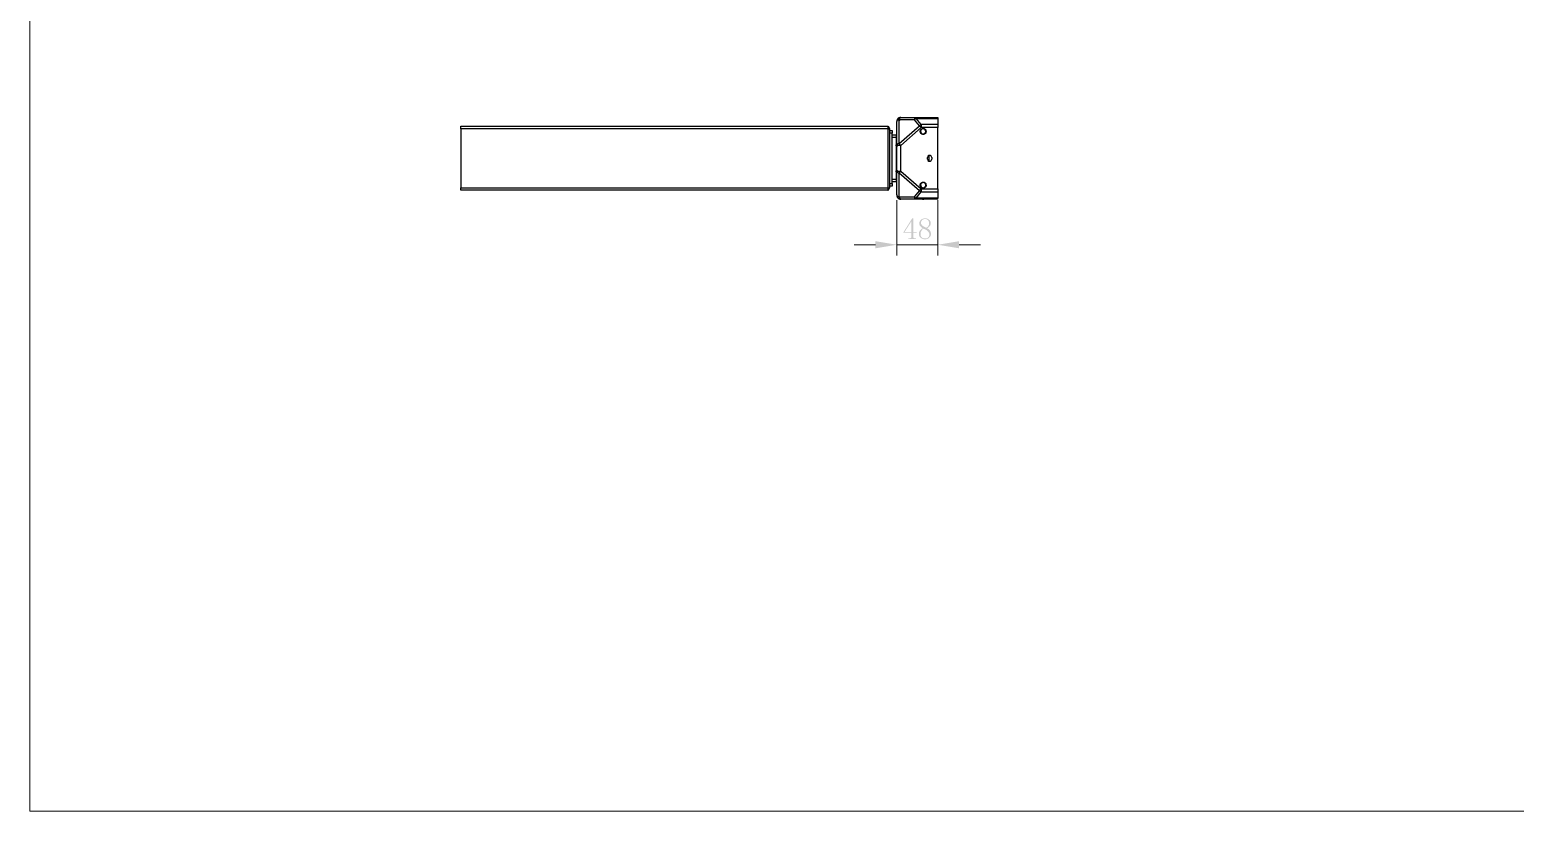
# Model space of a CAD drawing. Header units: millimetres. Extents: x 6 to 210, y 0 to 145.
# Drawn here: x 5.9 to 138.8, y 0.1 to 70 of the extents above; entities that cross this region are included whole.
import ezdxf

# ---------------------------------------------------------------- set-up
doc = ezdxf.new("R2010")
doc.units = ezdxf.units.MM

msp = doc.modelspace()

# ---------------------------------------------------------------- hatches: boundary and pattern name
h = msp.add_hatch(color=7)
edge = h.paths.add_edge_path(flags=0)
edge.add_spline(control_points=[(83.699936, 61.846455), (83.632092, 61.829835), (83.562985, 61.871745), (83.546364, 61.939589), (83.529744, 62.007432), (83.571654, 62.07654), (83.639498, 62.09316), (83.639498, 62.09316), (83.657066, 62.097464), (83.657066, 62.097464), (83.72491, 62.114084), (83.794017, 62.072174), (83.810637, 62.00433), (83.827258, 61.936486), (83.785348, 61.867379), (83.717504, 61.850759), (83.717504, 61.850759), (83.699936, 61.846455), (83.699936, 61.846455)], knot_values=[0, 0, 0, 0, 1, 1, 1, 2, 2, 2, 3, 3, 3, 4, 4, 4, 5, 5, 5, 6, 6, 6, 6], degree=3, periodic=1)
h = msp.add_hatch(color=7)
edge = h.paths.add_edge_path(flags=0)
edge.add_spline(control_points=[(83.584075, 59.662638), (83.578971, 59.592975), (83.517797, 59.540154), (83.448134, 59.545258), (83.378471, 59.550363), (83.32565, 59.611537), (83.330755, 59.6812), (83.330755, 59.6812), (83.331954, 59.697569), (83.331954, 59.697569), (83.337059, 59.767232), (83.398232, 59.820053), (83.467896, 59.814948), (83.537559, 59.809844), (83.590379, 59.74867), (83.585275, 59.679007), (83.585275, 59.679007), (83.584075, 59.662638), (83.584075, 59.662638)], knot_values=[0, 0, 0, 0, 1, 1, 1, 2, 2, 2, 3, 3, 3, 4, 4, 4, 5, 5, 5, 6, 6, 6, 6], degree=3, periodic=1)
h = msp.add_hatch(color=7)
edge = h.paths.add_edge_path(flags=0)
edge.add_spline(control_points=[(83.457415, 59.544919), (83.387565, 59.544919), (83.330415, 59.602069), (83.330415, 59.671919), (83.330415, 59.741769), (83.387565, 59.798919), (83.457415, 59.798919), (83.457415, 59.798919), (83.459002, 59.798919), (83.459002, 59.798919), (83.528852, 59.798919), (83.586002, 59.741769), (83.586002, 59.671919), (83.586002, 59.602069), (83.528852, 59.544919), (83.459002, 59.544919), (83.459002, 59.544919), (83.457415, 59.544919), (83.457415, 59.544919)], knot_values=[0, 0, 0, 0, 1, 1, 1, 2, 2, 2, 3, 3, 3, 4, 4, 4, 5, 5, 5, 6, 6, 6, 6], degree=3, periodic=1)
h = msp.add_hatch(color=7)
edge = h.paths.add_edge_path(flags=0)
edge.add_spline(control_points=[(83.586214, 59.671919), (83.586214, 59.602069), (83.529064, 59.544919), (83.459214, 59.544919), (83.389364, 59.544919), (83.332214, 59.602069), (83.332214, 59.671919), (83.332214, 59.671919), (83.332214, 59.688288), (83.332214, 59.688288), (83.332214, 59.758138), (83.389364, 59.815288), (83.459214, 59.815288), (83.529064, 59.815288), (83.586214, 59.758138), (83.586214, 59.688288), (83.586214, 59.688288), (83.586214, 59.671919), (83.586214, 59.671919)], knot_values=[0, 0, 0, 0, 1, 1, 1, 2, 2, 2, 3, 3, 3, 4, 4, 4, 5, 5, 5, 6, 6, 6, 6], degree=3, periodic=1)
h = msp.add_hatch(color=7)
edge = h.paths.add_edge_path(flags=0)
edge.add_spline(control_points=[(83.584068, 57.333534), (83.578908, 57.263874), (83.517692, 57.211102), (83.448033, 57.216262), (83.378374, 57.221422), (83.325602, 57.282638), (83.330762, 57.352297), (83.330762, 57.352297), (83.331961, 57.36849), (83.331961, 57.36849), (83.337121, 57.438149), (83.398337, 57.490921), (83.467996, 57.485761), (83.537655, 57.480601), (83.590427, 57.419385), (83.585267, 57.349726), (83.585267, 57.349726), (83.584068, 57.333534), (83.584068, 57.333534)], knot_values=[0, 0, 0, 0, 1, 1, 1, 2, 2, 2, 3, 3, 3, 4, 4, 4, 5, 5, 5, 6, 6, 6, 6], degree=3, periodic=1)
h = msp.add_hatch(color=7)
edge = h.paths.add_edge_path(flags=0)
edge.add_spline(control_points=[(83.457415, 57.232108), (83.387565, 57.232108), (83.330415, 57.289258), (83.330415, 57.359108), (83.330415, 57.428958), (83.387565, 57.486108), (83.457415, 57.486108), (83.457415, 57.486108), (83.459002, 57.486108), (83.459002, 57.486108), (83.528852, 57.486108), (83.586002, 57.428958), (83.586002, 57.359108), (83.586002, 57.289258), (83.528852, 57.232108), (83.459002, 57.232108), (83.459002, 57.232108), (83.457415, 57.232108), (83.457415, 57.232108)], knot_values=[0, 0, 0, 0, 1, 1, 1, 2, 2, 2, 3, 3, 3, 4, 4, 4, 5, 5, 5, 6, 6, 6, 6], degree=3, periodic=1)
h = msp.add_hatch(color=7)
edge = h.paths.add_edge_path(flags=0)
edge.add_spline(control_points=[(83.586214, 57.342915), (83.586214, 57.273065), (83.529064, 57.215915), (83.459214, 57.215915), (83.389364, 57.215915), (83.332214, 57.273065), (83.332214, 57.342915), (83.332214, 57.342915), (83.332214, 57.359108), (83.332214, 57.359108), (83.332214, 57.428958), (83.389364, 57.486108), (83.459214, 57.486108), (83.529064, 57.486108), (83.586214, 57.428958), (83.586214, 57.359108), (83.586214, 57.359108), (83.586214, 57.342915), (83.586214, 57.342915)], knot_values=[0, 0, 0, 0, 1, 1, 1, 2, 2, 2, 3, 3, 3, 4, 4, 4, 5, 5, 5, 6, 6, 6, 6], degree=3, periodic=1)
h = msp.add_hatch(color=7)
edge = h.paths.add_edge_path(flags=0)
edge.add_spline(control_points=[(84.059995, 51.84819), (84.059995, 51.84819), (84.770912, 51.84819), (84.770912, 51.84819), (84.770912, 51.84819), (84.770912, 51.498199), (84.770912, 51.498199), (84.770912, 51.498199), (84.770912, 51.461087), (84.770912, 51.461087), (84.770912, 51.461087), (84.752286, 51.408205), (84.752286, 51.408205), (84.752286, 51.408205), (84.733483, 51.392119), (84.733483, 51.392119), (84.733483, 51.392119), (84.714997, 51.376208), (84.714997, 51.376208), (84.714997, 51.376208), (84.654108, 51.360404), (84.654108, 51.360404), (84.654108, 51.360404), (84.611704, 51.360404), (84.611704, 51.360404), (84.611704, 51.360404), (84.494793, 51.360404), (84.494793, 51.360404), (84.494793, 51.360404), (84.494793, 51.296516), (84.494793, 51.296516), (84.494793, 51.296516), (85.195304, 51.296516), (85.195304, 51.296516), (85.195304, 51.296516), (85.195304, 51.360404), (85.195304, 51.360404), (85.195304, 51.360404), (85.099701, 51.360404), (85.099701, 51.360404), (85.099701, 51.360404), (85.062413, 51.360404), (85.062413, 51.360404), (85.062413, 51.360404), (85.004099, 51.376208), (85.004099, 51.376208), (85.004099, 51.376208), (84.983214, 51.392119), (84.983214, 51.392119), (84.983214, 51.392119), (84.962012, 51.408205), (84.962012, 51.408205), (84.962012, 51.408205), (84.940493, 51.461087), (84.940493, 51.461087), (84.940493, 51.461087), (84.940493, 51.498199), (84.940493, 51.498199), (84.940493, 51.498199), (84.940493, 51.84819), (84.940493, 51.84819), (84.940493, 51.84819), (85.226984, 51.84819), (85.226984, 51.84819), (85.226984, 51.84819), (85.226984, 51.911901), (85.226984, 51.911901), (85.226984, 51.911901), (84.940493, 51.911901), (84.940493, 51.911901), (84.940493, 51.911901), (84.940493, 53.132019), (84.940493, 53.132019), (84.940493, 53.132019), (84.834483, 53.132019), (84.834483, 53.132019), (84.834483, 53.132019), (84.059995, 51.901106), (84.059995, 51.901106), (84.059995, 51.901106), (84.059995, 51.84819), (84.059995, 51.84819)], knot_values=[0, 0, 0, 0, 1, 1, 1, 2, 2, 2, 3, 3, 3, 4, 4, 4, 5, 5, 5, 6, 6, 6, 7, 7, 7, 8, 8, 8, 9, 9, 9, 10, 10, 10, 11, 11, 11, 12, 12, 12, 13, 13, 13, 14, 14, 14, 15, 15, 15, 16, 16, 16, 17, 17, 17, 18, 18, 18, 19, 19, 19, 20, 20, 20, 21, 21, 21, 22, 22, 22, 23, 23, 23, 24, 24, 24, 25, 25, 25, 26, 26, 26, 27, 27, 27, 27], degree=3, periodic=1)
edge = h.paths.add_edge_path(flags=0)
edge.add_spline(control_points=[(84.155209, 51.911901), (84.155209, 51.911901), (84.760117, 52.866412), (84.760117, 52.866412), (84.760117, 52.866412), (84.770912, 52.866412), (84.770912, 52.866412), (84.770912, 52.866412), (84.770912, 51.911901), (84.770912, 51.911901), (84.770912, 51.911901), (84.155209, 51.911901), (84.155209, 51.911901)], knot_values=[0, 0, 0, 0, 1, 1, 1, 2, 2, 2, 3, 3, 3, 4, 4, 4, 4], degree=3, periodic=1)
edge = h.paths.add_edge_path(flags=0)
edge.add_spline(control_points=[(85.439285, 51.73142), (85.439285, 51.73142), (85.439285, 51.641497), (85.439285, 51.641497), (85.439285, 51.641497), (85.518484, 51.482289), (85.518484, 51.482289), (85.518484, 51.482289), (85.5986, 51.413321), (85.5986, 51.413321), (85.5986, 51.413321), (85.677692, 51.344317), (85.677692, 51.344317), (85.677692, 51.344317), (85.868898, 51.275314), (85.868898, 51.275314), (85.868898, 51.275314), (85.980305, 51.275314), (85.980305, 51.275314), (85.980305, 51.275314), (86.102084, 51.275314), (86.102084, 51.275314), (86.102084, 51.275314), (86.298405, 51.344317), (86.298405, 51.344317), (86.298405, 51.344317), (86.373088, 51.413321), (86.373088, 51.413321), (86.373088, 51.413321), (86.447207, 51.482289), (86.447207, 51.482289), (86.447207, 51.482289), (86.52129, 51.651904), (86.52129, 51.651904), (86.52129, 51.651904), (86.52129, 51.752587), (86.52129, 51.752587), (86.52129, 51.752587), (86.52129, 51.826988), (86.52129, 51.826988), (86.52129, 51.826988), (86.478816, 51.964994), (86.478816, 51.964994), (86.478816, 51.964994), (86.436412, 52.0286), (86.436412, 52.0286), (86.436412, 52.0286), (86.394008, 52.092206), (86.394008, 52.092206), (86.394008, 52.092206), (86.261399, 52.209011), (86.261399, 52.209011), (86.261399, 52.209011), (86.171511, 52.261892), (86.171511, 52.261892), (86.171511, 52.261892), (86.256283, 52.304296), (86.256283, 52.304296), (86.256283, 52.304296), (86.380884, 52.402615), (86.380884, 52.402615), (86.380884, 52.402615), (86.420607, 52.458213), (86.420607, 52.458213), (86.420607, 52.458213), (86.460295, 52.513987), (86.460295, 52.513987), (86.460295, 52.513987), (86.500017, 52.633191), (86.500017, 52.633191), (86.500017, 52.633191), (86.500017, 52.696797), (86.500017, 52.696797), (86.500017, 52.696797), (86.500017, 52.78739), (86.500017, 52.78739), (86.500017, 52.78739), (86.431296, 52.940919), (86.431296, 52.940919), (86.431296, 52.940919), (86.362293, 53.004807), (86.362293, 53.004807), (86.362293, 53.004807), (86.293113, 53.068413), (86.293113, 53.068413), (86.293113, 53.068413), (86.112597, 53.132019), (86.112597, 53.132019), (86.112597, 53.132019), (86.001507, 53.132019), (86.001507, 53.132019), (86.001507, 53.132019), (85.879411, 53.132019), (85.879411, 53.132019), (85.879411, 53.132019), (85.688417, 53.068413), (85.688417, 53.068413), (85.688417, 53.068413), (85.619484, 53.004807), (85.619484, 53.004807), (85.619484, 53.004807), (85.550798, 52.940919), (85.550798, 52.940919), (85.550798, 52.940919), (85.481513, 52.78739), (85.481513, 52.78739), (85.481513, 52.78739), (85.481513, 52.696797), (85.481513, 52.696797), (85.481513, 52.696797), (85.481513, 52.628111), (85.481513, 52.628111), (85.481513, 52.628111), (85.5218, 52.503298), (85.5218, 52.503298), (85.5218, 52.503298), (85.562087, 52.4477), (85.562087, 52.4477), (85.562087, 52.4477), (85.602198, 52.391891), (85.602198, 52.391891), (85.602198, 52.391891), (85.717697, 52.299004), (85.717697, 52.299004), (85.717697, 52.299004), (85.792804, 52.261892), (85.792804, 52.261892), (85.792804, 52.261892), (85.707008, 52.214408), (85.707008, 52.214408), (85.707008, 52.214408), (85.57581, 52.102719), (85.57581, 52.102719), (85.57581, 52.102719), (85.530196, 52.039395), (85.530196, 52.039395), (85.530196, 52.039395), (85.484794, 51.975789), (85.484794, 51.975789), (85.484794, 51.975789), (85.439285, 51.821908), (85.439285, 51.821908), (85.439285, 51.821908), (85.439285, 51.73142), (85.439285, 51.73142)], knot_values=[0, 0, 0, 0, 1, 1, 1, 2, 2, 2, 3, 3, 3, 4, 4, 4, 5, 5, 5, 6, 6, 6, 7, 7, 7, 8, 8, 8, 9, 9, 9, 10, 10, 10, 11, 11, 11, 12, 12, 12, 13, 13, 13, 14, 14, 14, 15, 15, 15, 16, 16, 16, 17, 17, 17, 18, 18, 18, 19, 19, 19, 20, 20, 20, 21, 21, 21, 22, 22, 22, 23, 23, 23, 24, 24, 24, 25, 25, 25, 26, 26, 26, 27, 27, 27, 28, 28, 28, 29, 29, 29, 30, 30, 30, 31, 31, 31, 32, 32, 32, 33, 33, 33, 34, 34, 34, 35, 35, 35, 36, 36, 36, 37, 37, 37, 38, 38, 38, 39, 39, 39, 40, 40, 40, 41, 41, 41, 42, 42, 42, 43, 43, 43, 44, 44, 44, 45, 45, 45, 46, 46, 46, 47, 47, 47, 48, 48, 48, 48], degree=3, periodic=1)
edge = h.paths.add_edge_path(flags=0)
edge.add_spline(control_points=[(86.327086, 51.50021), (86.327086, 51.50021), (86.281401, 51.446199), (86.281401, 51.446199), (86.281401, 51.446199), (86.235716, 51.392718), (86.235716, 51.392718), (86.235716, 51.392718), (86.087797, 51.33892), (86.087797, 51.33892), (86.087797, 51.33892), (85.985703, 51.33892), (85.985703, 51.33892), (85.985703, 51.33892), (85.899696, 51.33892), (85.899696, 51.33892), (85.899696, 51.33892), (85.757209, 51.392718), (85.757209, 51.392718), (85.757209, 51.392718), (85.700694, 51.446199), (85.700694, 51.446199), (85.700694, 51.446199), (85.644214, 51.50021), (85.644214, 51.50021), (85.644214, 51.50021), (85.587805, 51.640016), (85.587805, 51.640016), (85.587805, 51.640016), (85.587805, 51.725705), (85.587805, 51.725705), (85.587805, 51.725705), (85.587805, 51.800988), (85.587805, 51.800988), (85.587805, 51.800988), (85.622694, 51.940512), (85.622694, 51.940512), (85.622694, 51.940512), (85.658007, 52.004999), (85.658007, 52.004999), (85.658007, 52.004999), (85.692897, 52.069311), (85.692897, 52.069311), (85.692897, 52.069311), (85.792804, 52.176802), (85.792804, 52.176802), (85.792804, 52.176802), (85.857292, 52.219488), (85.857292, 52.219488), (85.857292, 52.219488), (85.986302, 52.166007), (85.986302, 52.166007), (85.986302, 52.166007), (86.179484, 52.047791), (86.179484, 52.047791), (86.179484, 52.047791), (86.244007, 51.983198), (86.244007, 51.983198), (86.244007, 51.983198), (86.3086, 51.91871), (86.3086, 51.91871), (86.3086, 51.91871), (86.373088, 51.784619), (86.373088, 51.784619), (86.373088, 51.784619), (86.373088, 51.715016), (86.373088, 51.715016), (86.373088, 51.715016), (86.373088, 51.634618), (86.373088, 51.634618), (86.373088, 51.634618), (86.327086, 51.50021), (86.327086, 51.50021)], knot_values=[0, 0, 0, 0, 1, 1, 1, 2, 2, 2, 3, 3, 3, 4, 4, 4, 5, 5, 5, 6, 6, 6, 7, 7, 7, 8, 8, 8, 9, 9, 9, 10, 10, 10, 11, 11, 11, 12, 12, 12, 13, 13, 13, 14, 14, 14, 15, 15, 15, 16, 16, 16, 17, 17, 17, 18, 18, 18, 19, 19, 19, 20, 20, 20, 21, 21, 21, 22, 22, 22, 23, 23, 23, 24, 24, 24, 24], degree=3, periodic=1)
edge = h.paths.add_edge_path(flags=0)
edge.add_spline(control_points=[(86.319713, 52.514305), (86.319713, 52.514305), (86.287998, 52.465904), (86.287998, 52.465904), (86.287998, 52.465904), (86.256283, 52.417291), (86.256283, 52.417291), (86.256283, 52.417291), (86.160716, 52.336611), (86.160716, 52.336611), (86.160716, 52.336611), (86.09711, 52.304296), (86.09711, 52.304296), (86.09711, 52.304296), (85.985703, 52.3473), (85.985703, 52.3473), (85.985703, 52.3473), (85.8133, 52.446818), (85.8133, 52.446818), (85.8133, 52.446818), (85.752093, 52.50351), (85.752093, 52.50351), (85.752093, 52.50351), (85.691098, 52.559707), (85.691098, 52.559707), (85.691098, 52.559707), (85.630314, 52.675595), (85.630314, 52.675595), (85.630314, 52.675595), (85.630314, 52.734791), (85.630314, 52.734791), (85.630314, 52.734791), (85.630314, 52.793916), (85.630314, 52.793916), (85.630314, 52.793916), (85.672612, 52.906805), (85.672612, 52.906805), (85.672612, 52.906805), (85.715016, 52.960604), (85.715016, 52.960604), (85.715016, 52.960604), (85.757808, 53.014614), (85.757808, 53.014614), (85.757808, 53.014614), (85.900507, 53.068413), (85.900507, 53.068413), (85.900507, 53.068413), (86.001507, 53.068413), (86.001507, 53.068413), (86.001507, 53.068413), (86.091713, 53.068413), (86.091713, 53.068413), (86.091713, 53.068413), (86.224286, 53.011616), (86.224286, 53.011616), (86.224286, 53.011616), (86.26669, 52.955206), (86.26669, 52.955206), (86.26669, 52.955206), (86.308882, 52.898691), (86.308882, 52.898691), (86.308882, 52.898691), (86.351604, 52.766999), (86.351604, 52.766999), (86.351604, 52.766999), (86.351604, 52.691399), (86.351604, 52.691399), (86.351604, 52.691399), (86.351604, 52.627194), (86.351604, 52.627194), (86.351604, 52.627194), (86.319713, 52.514305), (86.319713, 52.514305)], knot_values=[0, 0, 0, 0, 1, 1, 1, 2, 2, 2, 3, 3, 3, 4, 4, 4, 5, 5, 5, 6, 6, 6, 7, 7, 7, 8, 8, 8, 9, 9, 9, 10, 10, 10, 11, 11, 11, 12, 12, 12, 13, 13, 13, 14, 14, 14, 15, 15, 15, 16, 16, 16, 17, 17, 17, 18, 18, 18, 19, 19, 19, 20, 20, 20, 21, 21, 21, 22, 22, 22, 23, 23, 23, 24, 24, 24, 24], degree=3, periodic=1)
h = msp.add_hatch(color=7)
h.dxf.hatch_style = 2
h.paths.add_polyline_path([(81.547794, 50.458598), (83.457591, 50.776804), (81.547794, 51.094903)])
h = msp.add_hatch(color=7)
h.dxf.hatch_style = 2
h.paths.add_polyline_path([(89.033597, 50.458598), (89.033597, 51.094903), (87.124011, 50.776804)])

# ---------------------------------------------------------------- linework, layer by layer
at = {"color": 7, "lineweight": 9}
for points in [[(5.866694, 145.132512), (5.866694, 0.060906)], [(5.866694, 0.0608), (209.726107, 0.0608)]]:
    msp.add_lwpolyline(points, dxfattribs=at)
at = {"color": 7, "lineweight": 25}
for points in [[(44.462912, 61.150799), (44.462912, 61.38021)], [(44.462912, 61.379998), (82.655516, 61.379998)], [(82.65541, 61.379998), (82.65541, 61.150587)], [(82.65541, 61.379998), (82.693686, 61.379998)], [(82.693616, 61.150799), (82.693616, 61.38021)], [(82.693616, 61.379998), (82.807986, 61.188899)], [(82.808092, 61.150799), (82.808092, 61.189004)], [(83.569316, 62.070208), (83.544198, 62.042409), (83.521797, 62.012211), (83.502394, 61.98032), (83.48659, 61.946207), (83.473996, 61.910999), (83.464788, 61.874593), (83.459108, 61.837516), (83.457309, 61.800086)], [(83.457415, 59.671919), (83.457415, 61.800086)], [(83.669717, 61.969808), (83.621915, 61.962399), (83.576689, 61.945113), (83.536402, 61.919113), (83.501794, 61.885106), (83.475195, 61.844995), (83.457591, 61.800192)], [(83.839297, 62.182109), (83.802008, 62.180204), (83.764896, 62.174595), (83.728489, 62.165705), (83.693317, 62.152793), (83.659098, 62.136989), (83.627207, 62.117586), (83.597115, 62.095114), (83.569316, 62.070102)], [(83.569316, 62.070208), (83.669717, 61.969808)], [(85.0392, 61.9739), (83.687214, 61.9739)], [(83.687285, 61.9739), (83.699315, 62.018808), (83.713884, 62.059695), (83.730888, 62.095502), (83.750115, 62.126018), (83.770999, 62.150218), (83.793083, 62.167786), (83.816014, 62.178511), (83.839297, 62.182109)], [(83.687285, 59.845697), (83.687285, 61.9739)], [(83.687285, 59.845697), (85.502186, 61.433903)], [(83.839297, 62.182109), (85.191212, 62.182109)], [(85.654197, 61.260019), (83.839297, 59.671813)], [(85.0392, 61.9739), (85.051512, 62.018808), (85.066117, 62.059695), (85.083086, 62.095502), (85.102312, 62.126018), (85.122808, 62.150218), (85.144892, 62.167786), (85.167999, 62.178511), (85.191212, 62.182109)], [(85.191282, 62.070208), (85.174914, 62.062694), (85.158686, 62.054686), (85.142599, 62.04629), (85.127112, 62.037294), (85.11159, 62.027698), (85.096703, 62.017891), (85.08171, 62.007802), (85.066999, 61.996689), (85.052994, 61.985718), (85.039306, 61.974006)], [(85.502186, 61.433903), (85.039306, 61.9739)], [(85.654197, 61.529999), (85.191212, 62.070314)], [(85.191282, 62.152899), (85.191282, 62.182215)], [(85.191282, 62.182109), (85.771708, 62.182109)], [(85.191282, 62.152899), (85.191282, 62.070208)], [(85.191282, 62.070208), (87.123905, 62.070208)], [(85.654197, 61.529999), (85.637793, 61.522521), (85.621707, 61.514689), (85.605514, 61.506116), (85.589992, 61.497121), (85.574505, 61.48749), (85.559582, 61.477718), (85.544589, 61.467593), (85.529984, 61.456798), (85.516014, 61.445509), (85.502186, 61.433797)], [(85.654197, 61.260019), (85.502186, 61.433903)], [(85.557995, 60.921599), (85.564204, 60.970917), (85.576198, 61.018401), (85.597682, 61.06271), (85.628198, 61.102009), (85.664887, 61.135206), (85.706691, 61.161206), (85.752693, 61.179091), (85.801412, 61.188087), (85.851012, 61.187805), (85.899696, 61.178492), (85.945416, 61.160606), (85.987502, 61.134289), (86.024614, 61.10081), (86.053507, 61.061087), (86.073509, 61.01632), (86.088502, 60.969118)], [(85.654197, 61.529999), (85.654197, 61.405998)], [(85.654197, 61.40621), (85.654197, 61.260089)], [(87.123905, 61.529999), (85.654409, 61.529999)], [(87.123905, 61.260019), (85.654409, 61.260019)], [(85.771814, 62.181898), (85.825295, 62.181898)], [(85.793298, 62.182109), (85.865688, 62.182109)], [(85.825295, 62.181898), (85.879093, 62.181898)], [(85.878987, 62.182109), (87.124011, 62.182109)], [(87.123905, 62.182109), (87.123905, 62.070102)], [(87.123905, 62.070208), (87.123905, 61.529894)], [(87.123905, 61.529999), (87.123905, 61.259913)], [(87.123905, 55.771114), (87.123905, 61.260019)], [(82.65541, 61.150799), (44.462806, 61.150799)], [(44.462912, 61.150799), (44.462912, 55.880193)], [(82.65541, 61.150799), (82.65541, 55.880193)], [(82.65541, 61.150799), (82.693686, 61.150799)], [(82.693616, 55.880193), (82.693616, 61.150799)], [(82.693616, 61.150799), (82.807986, 61.150799)], [(82.808092, 61.150799), (82.808092, 55.880193)], [(82.808092, 60.998116), (83.037186, 60.998116)], [(83.037292, 60.768917), (82.808198, 60.768917)], [(83.419315, 60.386894), (83.037186, 60.386894)], [(83.037292, 60.998116), (83.037292, 60.768917)], [(83.037292, 56.262216), (83.037292, 60.768917)], [(83.037292, 60.615988), (83.419315, 60.615988)], [(83.419315, 60.615988), (83.419315, 60.386999)], [(83.419315, 60.386894), (83.419315, 56.644204)], [(83.687285, 59.845697), (83.638884, 59.8391), (83.592917, 59.823613), (83.550513, 59.800013), (83.513189, 59.768615), (83.482109, 59.731009), (83.458791, 59.688288)], [(83.839297, 59.671919), (83.687214, 59.845697)], [(85.557995, 60.874291), (85.562193, 60.921705)], [(86.0927, 60.921599), (86.086386, 60.872316), (86.074814, 60.824797), (86.052907, 60.780594), (86.022815, 60.741188), (85.986091, 60.708098), (85.943899, 60.682098), (85.897896, 60.664494), (85.849213, 60.655216), (85.799895, 60.655499), (85.751317, 60.664812), (85.705315, 60.683015), (85.663087, 60.709015), (85.626399, 60.742388), (85.597189, 60.782111), (85.577116, 60.826913), (85.562193, 60.874115)], [(85.562193, 60.874291), (85.599905, 60.880818)], [(85.596201, 60.880994), (85.599799, 60.921599)], [(86.050896, 60.962309), (86.004717, 61.064403), (85.915606, 61.132313), (85.804904, 61.149917), (85.699106, 61.11291), (85.623506, 61.030396), (85.596307, 60.921705)], [(85.599905, 60.880994), (85.646189, 60.779112), (85.735195, 60.710991), (85.845685, 60.693316), (85.951413, 60.730393), (86.027295, 60.81312), (86.054494, 60.921599)], [(86.050896, 60.962309), (86.088291, 60.969189)], [(86.050896, 60.921599), (86.0546, 60.962204)], [(86.088396, 60.921599), (86.0927, 60.969118)], [(83.419315, 59.294588), (83.457415, 59.294588)], [(83.419315, 59.066411), (83.457415, 59.066411)], [(83.457415, 57.359108), (83.457415, 59.671919)], [(83.569316, 59.671919), (83.459108, 59.671919)], [(83.839297, 59.671919), (83.569316, 59.671919)], [(83.839297, 57.359108), (83.839297, 59.671919)], [(86.589306, 58.591996), (86.552793, 58.704003), (86.45719, 58.773606), (86.339292, 58.773606), (86.243689, 58.704003), (86.207282, 58.591996)], [(86.207282, 58.439102), (86.207282, 58.591996)], [(86.36, 58.251988), (86.36, 58.779215)], [(86.589306, 58.591996), (86.589306, 58.438996)], [(83.419315, 57.736404), (83.457415, 57.736404)], [(83.457415, 55.231011), (83.457415, 57.359214)], [(83.458791, 57.342915), (83.482109, 57.300194), (83.513189, 57.262306), (83.550513, 57.231191), (83.592917, 57.207308), (83.639096, 57.192103), (83.687214, 57.185506)], [(83.459108, 57.359108), (83.569316, 57.359108)], [(83.569316, 57.359108), (83.839297, 57.359108)], [(83.687285, 57.1854), (83.839297, 57.359214)], [(85.502186, 55.597194), (83.687285, 57.1854)], [(83.687285, 55.057092), (83.687285, 57.1854)], [(83.839297, 57.359108), (85.654092, 55.77122)], [(86.207282, 58.439102), (86.243795, 58.326918), (86.339292, 58.257492), (86.457296, 58.257492), (86.552899, 58.326918), (86.589306, 58.439102)], [(44.462912, 55.880193), (82.655516, 55.880193)], [(44.462912, 55.651099), (44.462912, 55.880193)], [(82.65541, 55.880193), (82.65541, 55.651099)], [(82.65541, 55.880193), (82.693686, 55.880193)], [(82.693616, 55.880193), (82.807986, 55.880193)], [(82.693616, 55.651099), (82.693616, 55.880193)], [(82.693616, 55.651099), (82.807986, 55.841916)], [(82.808092, 56.262216), (83.037186, 56.262216)], [(82.808092, 55.841916), (82.808092, 55.880193)], [(83.037292, 56.033016), (82.808198, 56.033016)], [(83.419315, 56.414898), (83.037186, 56.414898)], [(83.037292, 56.644204), (83.419315, 56.644204)], [(83.037292, 56.262216), (83.037292, 56.033016)], [(83.419315, 56.644204), (83.419315, 56.414686)], [(85.557995, 56.109498), (85.564204, 56.158817), (85.576198, 56.206301), (85.597682, 56.250504), (85.628198, 56.289803), (85.664887, 56.322999), (85.706691, 56.348999), (85.752693, 56.366603), (85.801412, 56.375599), (85.851012, 56.375599), (85.899696, 56.366321), (85.945416, 56.348117), (85.987502, 56.322118), (86.024614, 56.288709), (86.053507, 56.248987), (86.073509, 56.204219), (86.088502, 56.156912)], [(85.557995, 56.061909), (85.562193, 56.109393)], [(86.0927, 56.109498), (86.086386, 56.060109), (86.074814, 56.012696), (86.052907, 55.968387), (86.022815, 55.929088), (85.986091, 55.895609), (85.943899, 55.869609), (85.897896, 55.852006), (85.849213, 55.84301), (85.799895, 55.843292), (85.751317, 55.852606), (85.705315, 55.870491), (85.663087, 55.896809), (85.626399, 55.930217), (85.597189, 55.97001), (85.577116, 56.014495), (85.562193, 56.062014)], [(85.562193, 56.061909), (85.599905, 56.068788)], [(85.596201, 56.068788), (85.599799, 56.109393)], [(86.050896, 56.150103), (86.004717, 56.252197), (85.915606, 56.320001), (85.804904, 56.337604), (85.699106, 56.300598), (85.623506, 56.218119), (85.596307, 56.109393)], [(85.599905, 56.068788), (85.646189, 55.966694), (85.735195, 55.898819), (85.845685, 55.881216), (85.951413, 55.918187), (86.027295, 56.000702), (86.054494, 56.109393)], [(86.050896, 56.150103), (86.088608, 56.156912)], [(86.050896, 56.109498), (86.0546, 56.150103)], [(86.088608, 56.109498), (86.0927, 56.156912)], [(82.65541, 55.651099), (44.462806, 55.651099)], [(82.65541, 55.651099), (82.693686, 55.651099)], [(83.457415, 55.231011), (83.461296, 55.203494), (83.47329, 55.176719), (83.49301, 55.150895), (83.519786, 55.127118), (83.553617, 55.105211), (83.593305, 55.086196), (83.638108, 55.069686), (83.687497, 55.057092)], [(83.457415, 55.231011), (83.459214, 55.193687), (83.464612, 55.156399), (83.47389, 55.120204), (83.486413, 55.084608), (83.502606, 55.050918), (83.521691, 55.018886), (83.544092, 54.988512), (83.569492, 54.960995)], [(83.569316, 54.960889), (83.597115, 54.935807), (83.627313, 54.913405), (83.659204, 54.894003), (83.693317, 54.878092), (83.728595, 54.865604), (83.765002, 54.856396), (83.802008, 54.850893), (83.839297, 54.848918)], [(83.839297, 54.848988), (83.816014, 54.852586), (83.793013, 54.863417), (83.770893, 54.88102), (83.750185, 54.905221), (83.731206, 54.935595), (83.714202, 54.971508), (83.699209, 55.012218), (83.687214, 55.057198)], [(83.687285, 55.057092), (85.0392, 55.057092)], [(85.191282, 54.848988), (83.839403, 54.848988)], [(85.0392, 55.057092), (85.502186, 55.597194)], [(85.0392, 55.057092), (85.052888, 55.045521), (85.067316, 55.034196), (85.081604, 55.023401), (85.096491, 55.013312), (85.111696, 55.003117), (85.127006, 54.993909), (85.142811, 54.984913), (85.158686, 54.9762), (85.174808, 54.968509), (85.191212, 54.960995)], [(85.191282, 54.848988), (85.167999, 54.852586), (85.144998, 54.863417), (85.122914, 54.88102), (85.102312, 54.905221), (85.083191, 54.935595), (85.066187, 54.971508), (85.051194, 55.012218), (85.039306, 55.057198)], [(85.191282, 54.960889), (85.654303, 55.500992)], [(85.191282, 54.960889), (85.191282, 54.878092)], [(85.191282, 54.848988), (85.191282, 54.877986)], [(87.123905, 54.960889), (85.191388, 54.960889)], [(85.771814, 54.848988), (85.191388, 54.848988)], [(85.502186, 55.597194), (85.654303, 55.771114)], [(85.502186, 55.597194), (85.516014, 55.585588), (85.529984, 55.574193), (85.544695, 55.563504), (85.5593, 55.553309), (85.574611, 55.543219), (85.589992, 55.533906), (85.605585, 55.52491), (85.621707, 55.516303), (85.637899, 55.508506), (85.654303, 55.501098)], [(85.654197, 55.771114), (85.654197, 55.624993)], [(85.654197, 55.771114), (87.123905, 55.771114)], [(85.654197, 55.624888), (85.654197, 55.500992)], [(85.654197, 55.500992), (87.123905, 55.500992)], [(85.771814, 54.848988), (85.825295, 54.848988)], [(85.872814, 54.848988), (85.785007, 54.848988)], [(85.825295, 54.848988), (85.879093, 54.848988)], [(87.123905, 54.848988), (85.878917, 54.848988)], [(87.123905, 55.771114), (87.123905, 55.501098)], [(87.123905, 55.500992), (87.123905, 54.960889)], [(87.123905, 54.848988), (87.123905, 54.960995)]]:
    msp.add_lwpolyline(points, dxfattribs=at)
at = {"color": 7, "lineweight": 20}
for points in [[(83.457415, 54.753491), (83.457415, 49.822011)], [(87.123905, 54.753491), (87.123905, 49.822011)], [(81.547899, 50.776804), (79.63789, 50.776804)], [(83.457415, 50.776804), (87.124011, 50.776804)], [(89.033597, 50.776804), (90.943183, 50.776804)]]:
    msp.add_lwpolyline(points, dxfattribs=at)

doc.saveas('drawing.dxf')
